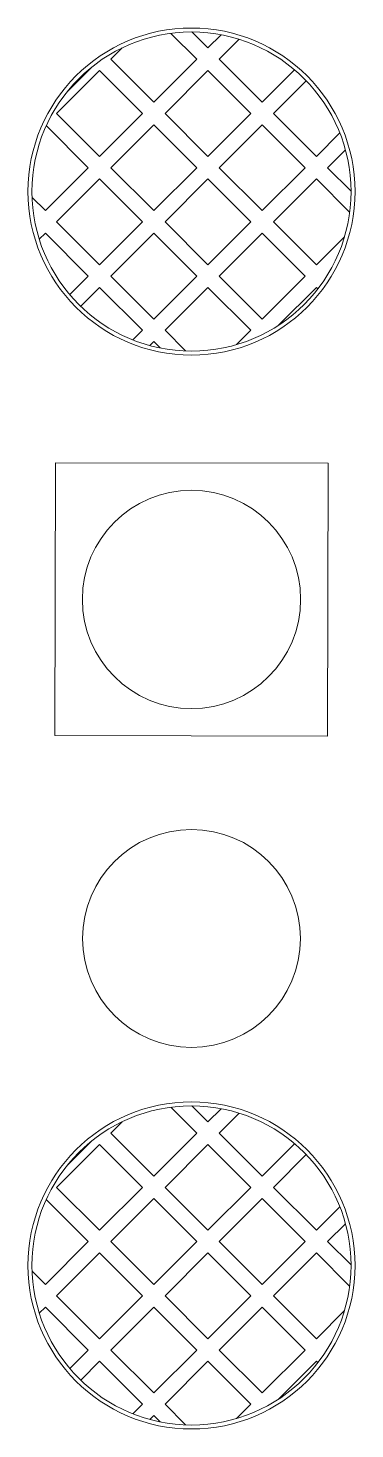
# Model space of a CAD drawing. Header units: metres. Extents: x 1838950 to 1842843, y 5171318 to 5174224.
# Drawn here: x 1840923.05 to 1840925.45, y 5171638 to 5171648.28 of the extents above; entities that cross this region are included whole.
import ezdxf

# ---------------------------------------------------------------- set-up
doc = ezdxf.new("R2010")
doc.units = ezdxf.units.M
doc.header["$LTSCALE"] = 0.0254
doc.header["$PDMODE"] = 1
doc.header["$PDSIZE"] = -2
doc.layers.get('0').update_dxf_attribs({"lineweight": 18})
doc.layers.add('SA - légende RH', color=7, linetype='Continuous', lineweight=18)
doc.layers.add('SA - légende RS', color=7, linetype='Continuous', lineweight=18)

# ---------------------------------------------------------------- blocks, each defined once
blk = doc.blocks.new('200-4')
at = {"color": 7, "linetype": 'Continuous', "lineweight": 18}
blk.add_circle((0, 0), 0.4, dxfattribs=at)
blk = doc.blocks.new('203-4')
at = {"color": 7, "linetype": 'Continuous', "flags": 128}
blk.add_lwpolyline([(-0.5007, 0.5007), (0.5007, 0.5007), (0.5007, -0.5007), (-0.5007, -0.5007)], close=True, dxfattribs=at)
at = {"color": 7, "linetype": 'Continuous', "lineweight": 18}
blk.add_circle((0, 0), 0.4006, dxfattribs=at)
at = {"color": 7, "linetype": 'Continuous', "lineweight": 5, "transparency": 33554687}
for p in [(-0.5007, 0.5007), (-0.5007, 0.5007), (0.5007, 0.5007), (0.5007, 0.5007), (-0.5007, -0.5007), (-0.5007, -0.5007), (0.5007, -0.5007), (0.5007, -0.5007)]:
    blk.add_point(p, dxfattribs=at)
blk = doc.blocks.new('214-4')
at = {"color": 7, "linetype": 'Continuous'}
blk.add_line((-0.3121, 0.2504), (-0.2502, 0.3122), dxfattribs=at)
at = {"color": 7, "linetype": 'Continuous', "flags": 128}
for points in [[(-0.1737, 0.3605), (-0.2024, 0.3318), (-0.0947, 0.2241), (0.013, 0.3318), (-0.052, 0.3968)], [(0.0012, 0.4002), (0.0413, 0.3601), (0.0744, 0.3932)], [(0.1196, 0.3819), (0.0696, 0.3318), (0.1773, 0.2241), (0.2586, 0.3054)], [(0.2878, 0.278), (0.2055, 0.1958), (0.3132, 0.0881), (0.3722, 0.147)], [(-0.3999, -0.0147), (-0.3667, -0.0479), (-0.259, 0.0598), (-0.3644, 0.1653)], [(0.3863, 0.1045), (0.3415, 0.0598), (0.4002, 0.0012)], [(0.3968, -0.052), (0.3132, 0.0315), (0.2055, -0.0762), (0.3132, -0.1839), (0.3838, -0.1133)], [(-0.3054, -0.2586), (-0.259, -0.2122), (-0.3667, -0.1045), (-0.3819, -0.1196)], [(-0.147, -0.3722), (-0.123, -0.3481), (-0.2307, -0.2404), (-0.278, -0.2878)], [(-0.0147, -0.3999), (-0.0664, -0.3481), (0.0413, -0.2404), (0.149, -0.3481), (0.1133, -0.3838)], [(0.2183, -0.3353), (0.3132, -0.2404), (0.317, -0.2442)], [(-0.0788, -0.3923), (-0.0947, -0.3764), (-0.1045, -0.3863)]]:
    blk.add_lwpolyline(points, dxfattribs=at)
for points in [[(-0.3384, 0.1958), (-0.2307, 0.3035), (-0.123, 0.1958), (-0.2307, 0.0881)], [(0.0413, 0.3035), (-0.0664, 0.1958), (0.0413, 0.0881), (0.149, 0.1958)], [(-0.0947, -0.0479), (0.013, 0.0598), (-0.0947, 0.1675), (-0.2024, 0.0598)], [(0.1773, 0.1675), (0.0696, 0.0598), (0.1773, -0.0479), (0.285, 0.0598)], [(-0.3384, -0.0762), (-0.2307, 0.0315), (-0.123, -0.0762), (-0.2307, -0.1839)], [(-0.0664, -0.0762), (0.0413, 0.0315), (0.149, -0.0762), (0.0413, -0.1839)], [(-0.2024, -0.2122), (-0.0947, -0.1045), (0.013, -0.2122), (-0.0947, -0.3199)], [(0.0696, -0.2122), (0.1773, -0.1045), (0.285, -0.2122), (0.1773, -0.3199)]]:
    blk.add_lwpolyline(points, close=True, dxfattribs=at)
at = {"color": 7, "linetype": 'Continuous', "lineweight": 18}
for radius in [0.4102, 0.4002]:
    blk.add_circle((0, 0), radius, dxfattribs=at)
at = {"color": 7, "linetype": 'Continuous', "lineweight": 5, "transparency": 33554687}
for p in [(-0.052, 0.3968), (-0.052, 0.3968), (0.0012, 0.4002), (0.0012, 0.4002), (0.0744, 0.3932), (0.0744, 0.3932), (-0.1737, 0.3605), (-0.1737, 0.3605), (0.0413, 0.3601), (0.0413, 0.3601), (0.1196, 0.3819), (0.1196, 0.3819), (-0.2024, 0.3318), (-0.2024, 0.3318), (0.013, 0.3318), (0.013, 0.3318), (0.0696, 0.3318), (0.0696, 0.3318), (-0.2502, 0.3122), (-0.2502, 0.3122), (-0.2307, 0.3035), (-0.2307, 0.3035), (0.0413, 0.3035), (0.0413, 0.3035), (0.2586, 0.3054), (0.2586, 0.3054), (-0.3121, 0.2504), (-0.3121, 0.2504), (0.2878, 0.278), (0.2878, 0.278), (-0.0947, 0.2241), (-0.0947, 0.2241), (0.1773, 0.2241), (0.1773, 0.2241), (-0.3384, 0.1958), (-0.3384, 0.1958), (-0.123, 0.1958), (-0.123, 0.1958), (-0.0664, 0.1958), (-0.0664, 0.1958), (0.149, 0.1958), (0.149, 0.1958), (0.2055, 0.1958), (0.2055, 0.1958), (-0.3644, 0.1653), (-0.3644, 0.1653), (-0.0947, 0.1675), (-0.0947, 0.1675), (0.1773, 0.1675), (0.1773, 0.1675), (0.3722, 0.147), (0.3722, 0.147), (-0.2307, 0.0881), (-0.2307, 0.0881), (0.0413, 0.0881), (0.0413, 0.0881), (0.3132, 0.0881), (0.3132, 0.0881), (0.3863, 0.1045), (0.3863, 0.1045), (-0.259, 0.0598), (-0.259, 0.0598), (-0.2024, 0.0598), (-0.2024, 0.0598), (0.013, 0.0598), (0.013, 0.0598), (0.0696, 0.0598), (0.0696, 0.0598), (0.285, 0.0598), (0.285, 0.0598), (0.3415, 0.0598), (0.3415, 0.0598), (-0.2307, 0.0315), (-0.2307, 0.0315), (0.0413, 0.0315), (0.0413, 0.0315), (0.3132, 0.0315), (0.3132, 0.0315), (0.4002, 0.0012), (0.4002, 0.0012), (-0.3999, -0.0147), (-0.3999, -0.0147), (-0.3667, -0.0479), (-0.3667, -0.0479), (-0.0947, -0.0479), (-0.0947, -0.0479), (0.1773, -0.0479), (0.1773, -0.0479), (0.3968, -0.052), (0.3968, -0.052), (-0.3667, -0.1045), (-0.3667, -0.1045), (-0.3384, -0.0762), (-0.3384, -0.0762), (-0.123, -0.0762), (-0.123, -0.0762), (-0.0947, -0.1045), (-0.0947, -0.1045), (-0.0664, -0.0762), (-0.0664, -0.0762), (0.149, -0.0762), (0.149, -0.0762), (0.1773, -0.1045), (0.1773, -0.1045), (0.2055, -0.0762), (0.2055, -0.0762), (-0.3819, -0.1196), (-0.3819, -0.1196), (0.3838, -0.1133), (0.3838, -0.1133), (-0.2307, -0.1839), (-0.2307, -0.1839), (0.0413, -0.1839), (0.0413, -0.1839), (0.3132, -0.1839), (0.3132, -0.1839), (-0.259, -0.2122), (-0.259, -0.2122), (-0.2307, -0.2404), (-0.2307, -0.2404), (-0.2024, -0.2122), (-0.2024, -0.2122), (0.013, -0.2122), (0.013, -0.2122), (0.0413, -0.2404), (0.0413, -0.2404), (0.0696, -0.2122), (0.0696, -0.2122), (0.285, -0.2122), (0.285, -0.2122), (0.3132, -0.2404), (0.3132, -0.2404), (0.317, -0.2442), (0.317, -0.2442), (-0.3054, -0.2586), (-0.3054, -0.2586), (-0.278, -0.2878), (-0.278, -0.2878), (-0.123, -0.3481), (-0.123, -0.3481), (-0.0947, -0.3199), (-0.0947, -0.3199), (-0.0664, -0.3481), (-0.0664, -0.3481), (0.149, -0.3481), (0.149, -0.3481), (0.1773, -0.3199), (0.1773, -0.3199), (0.2183, -0.3353), (0.2183, -0.3353), (-0.147, -0.3722), (-0.147, -0.3722), (-0.1045, -0.3863), (-0.1045, -0.3863), (-0.0947, -0.3764), (-0.0947, -0.3764), (0.1133, -0.3838), (0.1133, -0.3838), (-0.0788, -0.3923), (-0.0788, -0.3923), (-0.0147, -0.3999), (-0.0147, -0.3999)]:
    blk.add_point(p, dxfattribs=at)

msp = doc.modelspace()

# ---------------------------------------------------------------- block references
at = {"layer": 'SA - légende RH', "color": 24, "true_color": 0x993300, "xscale": 2, "yscale": 2, "zscale": 2, "rotation": 359.8822840797495}
msp.add_blockref('203-4', (1840924.2477, 5171644.0891), dxfattribs=at)
at = {"layer": 'SA - légende RH', "color": 24, "true_color": 0x993300}
for name, p, xscale, yscale, zscale in [('200-4', (1840924.2477, 5171641.6003), 2, 2, 2), ('214-4', (1840924.2477, 5171639.2001), 2.9268292, 2.9268292, 2.9268292)]:
    msp.add_blockref(name, p, dxfattribs=dict(at, xscale=xscale, yscale=yscale, zscale=zscale))
at = {"layer": 'SA - légende RS', "color": 24, "true_color": 0x993300, "xscale": 2.9268292, "yscale": 2.9268292, "zscale": 2.9268292}
msp.add_blockref('214-4', (1840924.2477, 5171647.0836), dxfattribs=at)

doc.saveas('drawing.dxf')
